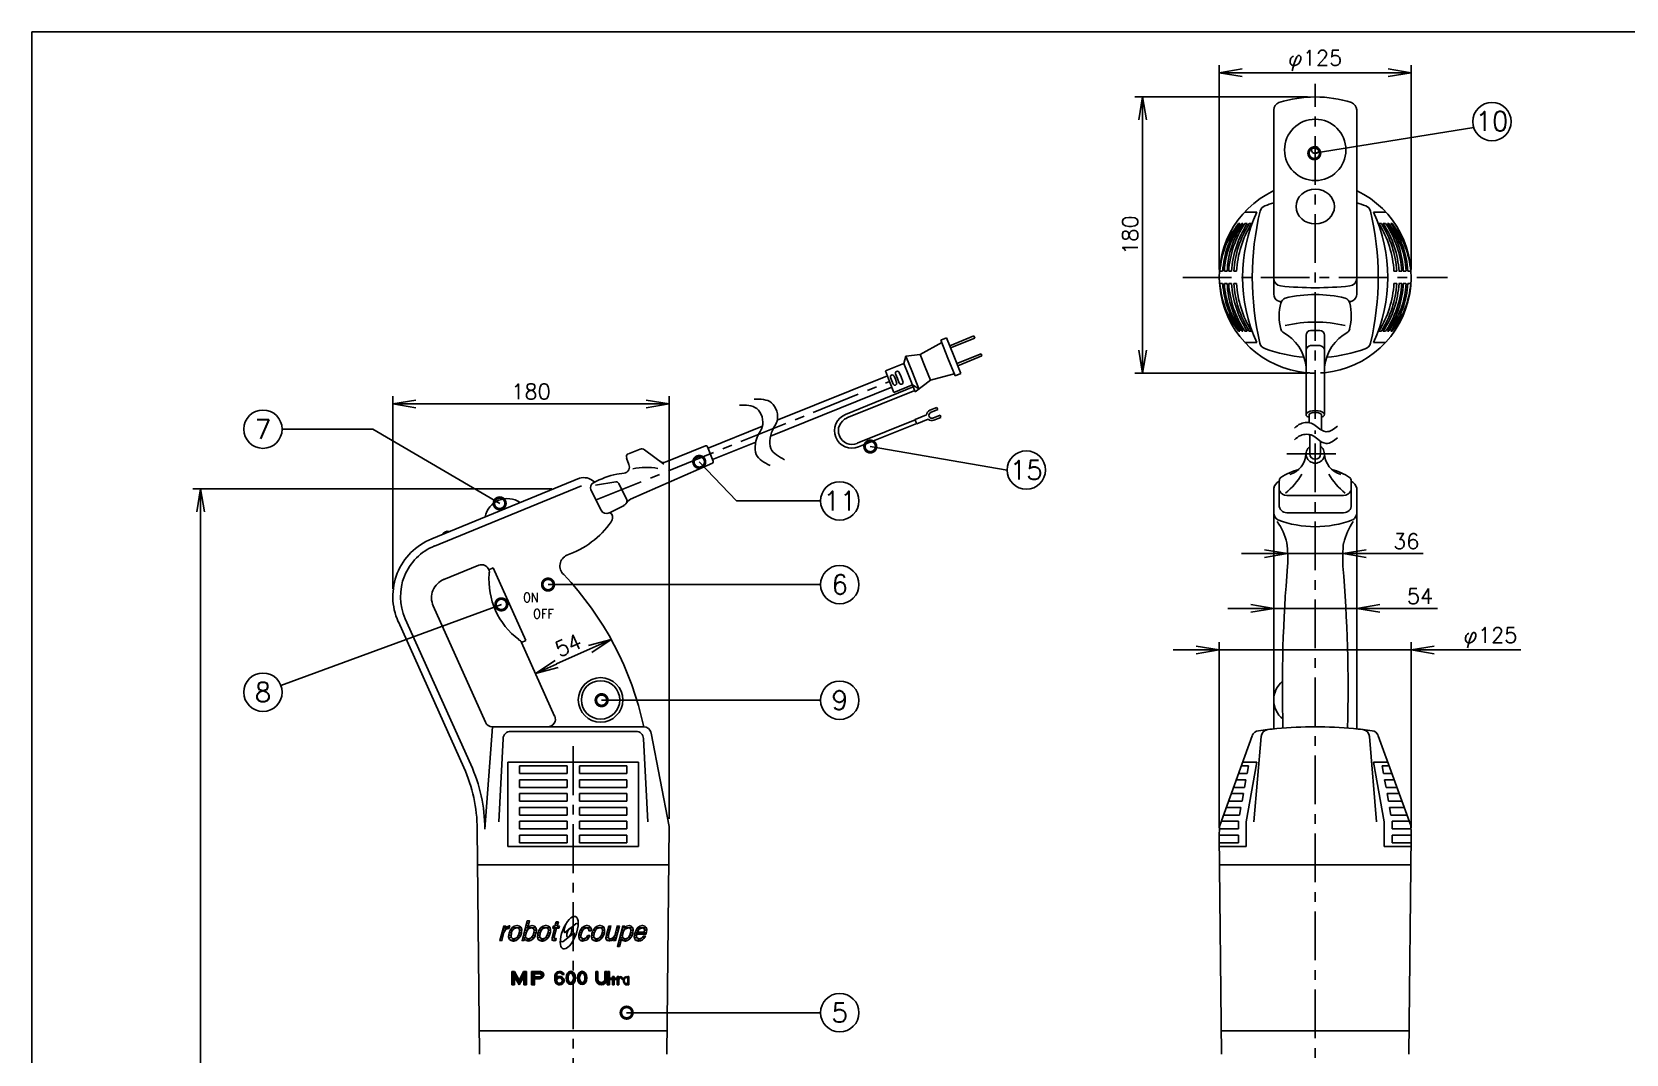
# Model space of a CAD drawing. Extents: x 115 to 2025, y 0 to 1377.
# Drawn here: x 115 to 1153, y 711 to 1377 of the extents above; entities that cross this region are included whole.
import ezdxf
from ezdxf.enums import TextEntityAlignment as Align

# ---------------------------------------------------------------- set-up
doc = ezdxf.new("R2010")
doc.units = 0
doc.header["$PDMODE"] = 3
doc.linetypes.add('CENTER', pattern=[50.8, 31.75, -6.35, 6.35, -6.35])
doc.linetypes.add('HIDDEN', pattern=[9.525, 6.35, -3.175])
doc.layers.get('0').update_dxf_attribs({"linetype": 'CONTINUOUS'})
doc.layers.get('DEFPOINTS').update_dxf_attribs({"linetype": 'CONTINUOUS'})
for name, color, linetype in [('DANMEN', 7, 'CONTINUOUS'), ('KIKI-2D2', 7, 'CONTINUOUS'), ('SUNPOU', 7, 'CONTINUOUS'), ('WAKU', 7, 'CONTINUOUS')]:
    doc.layers.add(name, color=color, linetype=linetype)
doc.styles.get("Standard").update_dxf_attribs({"font": 'romans.shx', "bigfont": 'extfont.shx'})
doc.dimstyles.get("Standard").update_dxf_attribs({"dimscale": 5, "dimtxt": 2, "dimasz": 3, "dimexe": 1, "dimexo": 1, "dimgap": 0.6, "dimtad": 3, "dimdec": 0, "dimzin": 0, "dimdsep": 46, "dimtxsty": 'STANDARD', "dimblk1": 'OPEN', "dimblk2": 'OPEN', "dimsah": 1, "dimcen": 1.5, "dimadec": 0, "dimazin": 0, "dimtfac": 1, "dimtdec": 0, "dimtmove": 0, "dimatfit": 0, "dimldrblk": 'DOTSMALL', "dimfxl": 1, "dimtvp": 1, "dimtolj": 1, "dimtzin": 0, "dimarcsym": 0})

# ---------------------------------------------------------------- blocks, each defined once
blk = doc.blocks.new('_DotSmall')
at = {"color": 0, "linetype": 'ByBlock', "const_width": 0.5}
blk.add_lwpolyline([(-0.0625, 0, 1), (0.0625, 0, 1)], format="xyb", close=True, dxfattribs=at)
blk = doc.blocks.new('_OPEN')
at = {"color": 0, "linetype": 'ByBlock'}
for p, q in [((-1, 0.167), (0, 0)), ((0, 0), (-1, -0.167)), ((0, 0), (-1, 0))]:
    blk.add_line(p, q, dxfattribs=at)
blk = doc.blocks.new('*D2')
at = {"layer": 'DEFPOINTS', "color": 0}
for p in [(1013.4, 1350.1), (888.4, 1216.9), (1013.4, 1216.9)]:
    blk.add_point(p, dxfattribs=at)
at = {"layer": 'SUNPOU', "color": 0, "lineweight": -2}
for p, q in [((888.4, 1221.9), (888.4, 1355.1)), ((903.4, 1350.1), (998.4, 1350.1)), ((1013.4, 1221.9), (1013.4, 1355.1))]:
    blk.add_line(p, q, dxfattribs=at)
at = {"layer": 'SUNPOU', "color": 0, "lineweight": -2, "xscale": 15, "yscale": 15, "zscale": 15, "rotation": 180}
blk.add_blockref('_OPEN', (888.4, 1350.1), dxfattribs=at)
at = {"layer": 'SUNPOU', "color": 0, "lineweight": -2, "xscale": 15, "yscale": 15, "zscale": 15}
blk.add_blockref('_OPEN', (1013.4, 1350.1), dxfattribs=at)
at = {"layer": 'SUNPOU', "color": 0, "insert": (950.9, 1358.1), "char_height": 10, "attachment_point": 5}
blk.add_mtext('\\A1;φ125', dxfattribs=at)
blk = doc.blocks.new('*D3')
at = {"layer": 'DEFPOINTS', "color": 0}
for p in [(950.9, 1334.4), (838.4, 1154.4), (950.9, 1154.4)]:
    blk.add_point(p, dxfattribs=at)
at = {"layer": 'SUNPOU', "color": 0, "lineweight": -2}
for p, q in [((945.9, 1334.4), (833.4, 1334.4)), ((838.4, 1319.4), (838.4, 1169.4)), ((945.9, 1154.4), (833.4, 1154.4))]:
    blk.add_line(p, q, dxfattribs=at)
at = {"layer": 'SUNPOU', "color": 0, "lineweight": -2, "xscale": 15, "yscale": 15, "zscale": 15}
for p, rotation in [((838.4, 1334.4), 90), ((838.4, 1154.4), 270)]:
    blk.add_blockref('_OPEN', p, dxfattribs=dict(at, rotation=rotation))
at = {"layer": 'SUNPOU', "color": 0, "insert": (830.4, 1244.4), "char_height": 10, "attachment_point": 5, "rotation": 90}
blk.add_mtext('\\A1;180', dxfattribs=at)
blk = doc.blocks.new('*D4')
at = {"layer": 'DEFPOINTS', "color": 0}
for p in [(530.1, 1134.5), (350.1, 1009.1), (530.1, 859.2)]:
    blk.add_point(p, dxfattribs=at)
at = {"layer": 'SUNPOU', "color": 0, "lineweight": -2}
for p, q in [((350.1, 1014.1), (350.1, 1139.5)), ((365.1, 1134.5), (515.1, 1134.5)), ((530.1, 864.2), (530.1, 1139.5))]:
    blk.add_line(p, q, dxfattribs=at)
at = {"layer": 'SUNPOU', "color": 0, "lineweight": -2, "xscale": 15, "yscale": 15, "zscale": 15, "rotation": 180}
blk.add_blockref('_OPEN', (350.1, 1134.5), dxfattribs=at)
at = {"layer": 'SUNPOU', "color": 0, "lineweight": -2, "xscale": 15, "yscale": 15, "zscale": 15}
blk.add_blockref('_OPEN', (530.1, 1134.5), dxfattribs=at)
at = {"layer": 'SUNPOU', "color": 0, "insert": (440.1, 1142.5), "char_height": 10, "attachment_point": 5}
blk.add_mtext('\\A1;180', dxfattribs=at)
blk = doc.blocks.new('*D7')
at = {"layer": 'DEFPOINTS', "color": 0}
for p in [(932.8, 1037), (969.1, 1037), (969.1, 1037)]:
    blk.add_point(p, dxfattribs=at)
at = {"layer": 'SUNPOU', "color": 0, "lineweight": -2}
for p, q in [((917.8, 1037), (902.8, 1037)), ((932.8, 1037), (969.1, 1037)), ((932.8, 1032), (932.8, 1032)), ((984.1, 1037), (1021.2, 1037))]:
    blk.add_line(p, q, dxfattribs=at)
at = {"layer": 'SUNPOU', "color": 0, "lineweight": -2, "xscale": 15, "yscale": 15, "zscale": 15}
blk.add_blockref('_OPEN', (932.8, 1037), dxfattribs=at)
at = {"layer": 'SUNPOU', "color": 0, "lineweight": -2, "xscale": 15, "yscale": 15, "zscale": 15, "rotation": 180}
blk.add_blockref('_OPEN', (969.1, 1037), dxfattribs=at)
at = {"layer": 'SUNPOU', "color": 0, "insert": (1010.2, 1045), "char_height": 10, "attachment_point": 5}
blk.add_mtext('\\A1;36', dxfattribs=at)
blk = doc.blocks.new('*D8')
at = {"layer": 'DEFPOINTS', "color": 0}
for p in [(1013.4, 974.2), (888.4, 853.3), (1013.4, 853.3)]:
    blk.add_point(p, dxfattribs=at)
at = {"layer": 'SUNPOU', "color": 0, "lineweight": -2}
for p, q in [((888.4, 858.3), (888.4, 979.2)), ((1013.4, 858.3), (1013.4, 979.2)), ((873.4, 974.2), (858.4, 974.2)), ((888.4, 974.2), (1013.4, 974.2)), ((1028.4, 974.2), (1084.9, 974.2))]:
    blk.add_line(p, q, dxfattribs=at)
at = {"layer": 'SUNPOU', "color": 0, "lineweight": -2, "xscale": 15, "yscale": 15, "zscale": 15}
blk.add_blockref('_OPEN', (888.4, 974.2), dxfattribs=at)
at = {"layer": 'SUNPOU', "color": 0, "lineweight": -2, "xscale": 15, "yscale": 15, "zscale": 15, "rotation": 180}
blk.add_blockref('_OPEN', (1013.4, 974.2), dxfattribs=at)
at = {"layer": 'SUNPOU', "color": 0, "insert": (1065, 982.2), "char_height": 10, "attachment_point": 5}
blk.add_mtext('\\A1;φ125', dxfattribs=at)
blk = doc.blocks.new('*D11')
at = {"layer": 'DEFPOINTS', "color": 0}
for p in [(224.9, 1079.2), (458.6, 1079.2), (413.2, 109.2)]:
    blk.add_point(p, dxfattribs=at)
at = {"layer": 'SUNPOU', "color": 0, "lineweight": -2}
for p, q in [((453.6, 1079.2), (219.9, 1079.2)), ((224.9, 124.2), (224.9, 1064.2)), ((408.2, 109.2), (219.9, 109.2))]:
    blk.add_line(p, q, dxfattribs=at)
at = {"layer": 'SUNPOU', "color": 0, "lineweight": -2, "xscale": 15, "yscale": 15, "zscale": 15}
for p, rotation in [((224.9, 1079.2), 90), ((224.9, 109.2), 270)]:
    blk.add_blockref('_OPEN', p, dxfattribs=dict(at, rotation=rotation))
at = {"layer": 'SUNPOU', "color": 0, "insert": (216.9, 594.2), "char_height": 10, "attachment_point": 5, "rotation": 90}
blk.add_mtext('\\A1;970', dxfattribs=at)
blk = doc.blocks.new('*D14')
at = {"layer": 'DEFPOINTS', "color": 0}
for p in [(923.9, 1001.3), (977.9, 1001.3), (977.9, 1001.3)]:
    blk.add_point(p, dxfattribs=at)
at = {"layer": 'SUNPOU', "color": 0, "lineweight": -2}
for p, q in [((908.9, 1001.3), (893.9, 1001.3)), ((923.9, 1001.3), (977.9, 1001.3)), ((992.9, 1001.3), (1030.6, 1001.3))]:
    blk.add_line(p, q, dxfattribs=at)
at = {"layer": 'SUNPOU', "color": 0, "lineweight": -2, "xscale": 15, "yscale": 15, "zscale": 15}
blk.add_blockref('_OPEN', (923.9, 1001.3), dxfattribs=at)
at = {"layer": 'SUNPOU', "color": 0, "lineweight": -2, "xscale": 15, "yscale": 15, "zscale": 15, "rotation": 180}
blk.add_blockref('_OPEN', (977.9, 1001.3), dxfattribs=at)
at = {"layer": 'SUNPOU', "color": 0, "insert": (1019.2, 1009.3), "char_height": 10, "attachment_point": 5}
blk.add_mtext('\\A1;54', dxfattribs=at)
blk = doc.blocks.new('*D15')
at = {"layer": 'DEFPOINTS', "color": 0}
for p in [(492.3, 981), (443.1, 958.9), (443.1, 958.9)]:
    blk.add_point(p, dxfattribs=at)
at = {"layer": 'SUNPOU', "color": 0, "lineweight": -2}
blk.add_line((478.6, 974.9), (456.7, 965.1), dxfattribs=at)
at = {"layer": 'SUNPOU', "color": 0, "lineweight": -2, "xscale": 15, "yscale": 15, "zscale": 15}
for p, rotation in [((492.3, 981), 24.19890560111355), ((443.1, 958.9), 204.1989056011136)]:
    blk.add_blockref('_OPEN', p, dxfattribs=dict(at, rotation=rotation))
at = {"layer": 'SUNPOU', "color": 0, "insert": (464.4, 977.3), "char_height": 10, "attachment_point": 5, "rotation": 24.1989}
blk.add_mtext('\\A1;54', dxfattribs=at)

msp = doc.modelspace()

# ---------------------------------------------------------------- linework, layer by layer
at = {"color": 2}
for p, q in [((707.6, 1174.5), (693.5, 1166.7)), ((710.7, 1177.4), (707, 1175.9)), ((707, 1175.9), (711.7, 1164.3)), ((710.7, 1177.4), (715.4, 1165.8)), ((728.6, 1178.7), (712.8, 1172.3)), ((729.1, 1177.3), (713.3, 1170.9)), ((728.6, 1178.7), (729.1, 1177.3)), ((684.2, 1165.6), (682.9, 1160.8)), ((693.5, 1166.7), (684.2, 1165.6)), ((684.2, 1165.6), (688.5, 1155)), ((693.5, 1166.7), (696.9, 1158.3)), ((716.4, 1152.7), (711.7, 1164.3)), ((720.1, 1154.2), (715.4, 1165.8)), ((733.2, 1167.1), (717.5, 1160.7)), ((733.8, 1165.7), (718, 1159.3)), ((733.8, 1165.7), (733.2, 1167.1)), ((600.5, 1123.8), (672.2, 1152.8)), ((682.9, 1160.8), (670.9, 1155.9)), ((670.9, 1155.9), (673.7, 1149)), ((677.6, 1154), (678.8, 1151)), ((679.9, 1155), (681.1, 1152)), ((682.9, 1160.8), (685.7, 1153.8)), ((690.4, 1142.4), (685.7, 1153.8)), ((692.8, 1144.3), (688.5, 1155)), ((700.2, 1150), (696.9, 1158.3)), ((715.8, 1154.1), (700.2, 1150)), ((720.1, 1154.2), (716.4, 1152.7)), ((596, 1113.4), (675.2, 1145.3)), ((689.1, 1145.5), (645, 1127.6)), ((690.1, 1143.1), (645.9, 1125.3)), ((676.5, 1142), (673.7, 1149)), ((674.2, 1151.6), (675.1, 1149.5)), ((675.9, 1147.4), (675.1, 1149.5)), ((688.5, 1146.9), (676.5, 1142)), ((676.6, 1152.6), (677.4, 1150.5)), ((678.2, 1148.4), (677.4, 1150.5)), ((680, 1148), (678.8, 1151)), ((682.3, 1149), (681.1, 1152)), ((692.8, 1144.3), (688.5, 1146.9)), ((700.2, 1150), (690.4, 1142.4)), ((704.5, 1132.2), (699.9, 1130.3)), ((704.5, 1132.2), (705.1, 1130.8)), ((690.4, 1124), (652.6, 1108.8)), ((691.3, 1121.7), (653.5, 1106.5)), ((697.7, 1127.3), (690.3, 1124.3)), ((690.3, 1124.3), (690.8, 1122.9)), ((691.4, 1121.5), (690.8, 1122.9)), ((698.8, 1124.5), (691.4, 1121.5)), ((705.1, 1130.8), (700.4, 1128.9)), ((706.6, 1127.1), (701.9, 1125.2)), ((707.1, 1125.7), (702.5, 1123.8)), ((707.1, 1125.7), (706.6, 1127.1)), ((555.4, 1105.6), (590.9, 1119.9)), ((947.4, 1114.6), (947.4, 1101.9)), ((503.5, 1102), (511.1, 1105)), ((514, 1104.6), (526.7, 1095.2)), ((527.4, 1096.5), (553.7, 1107.1)), ((555, 1106.6), (558.8, 1097.2)), ((558.4, 1098.2), (586.5, 1109.5)), ((954.4, 1109.8), (954.4, 1101.9)), ((502.4, 1099.2), (503.9, 1095)), ((504.9, 1072.4), (558.3, 1095.9)), ((375.4, 1046.6), (471.6, 1086.1)), ((377.3, 1041.9), (473, 1081.2)), ((495.3, 1083.7), (482.1, 1081.5)), ((495.9, 1088.8), (500.8, 1089.3)), ((497.2, 1082.7), (502.5, 1072)), ((927.4, 1083.8), (927.4, 1068.6)), ((974.4, 1083.8), (974.4, 1068.6)), ((479.1, 1078.6), (485.8, 1065.3)), ((923.9, 1079.7), (923.9, 941.7)), ((932.4, 1074.8), (969.4, 1074.8)), ((977.9, 1079.7), (977.9, 923)), ((491.2, 1063.6), (490.5, 1063.3)), ((500.7, 1068.4), (491.2, 1063.6)), ((932.4, 1063.6), (969.4, 1063.6)), ((383.4, 1020.2), (406.1, 1029.4)), ((415.4, 1027.7), (412.7, 1026.5)), ((415.4, 1027.7), (436.7, 980.3)), ((376.4, 1002.9), (410.5, 927.1)), ((353.7, 992.5), (396.4, 897.6)), ((358.2, 994.6), (400.9, 899.6)), ((436.7, 980.3), (434, 979.1)), ((434, 979.1), (455.5, 931.2)), ((923.9, 941.7), (923.9, 923)), ((415.1, 924.2), (410.1, 857.6)), ((415, 924.2), (513.5, 924.2)), ((421.9, 916.4), (419.1, 862.2)), ((426.9, 921.2), (508.4, 921.2)), ((513.4, 916.4), (516.1, 862.2)), ((518.4, 920.1), (530.1, 859.2)), ((888.7, 860), (909.9, 918.4)), ((910.9, 862.2), (915.6, 917.8)), ((990.9, 862.2), (986.3, 917.8)), ((1013.1, 860), (991.9, 918.4)), ((425.1, 901.2), (510.1, 901.2)), ((425.1, 901.2), (425.1, 846.2)), ((432.6, 898.7), (463.6, 898.7)), ((432.6, 898.7), (432.6, 893.7)), ((432.6, 893.7), (463.6, 893.7)), ((463.6, 898.7), (463.6, 893.7)), ((502.6, 898.7), (471.6, 898.7)), ((471.6, 898.7), (471.6, 893.7)), ((502.6, 893.7), (471.6, 893.7)), ((502.6, 898.7), (502.6, 893.7)), ((510.1, 901.2), (510.1, 846.2)), ((900.9, 893.7), (906.5, 893.7)), ((902.7, 898.7), (907.4, 898.7)), ((903.7, 901.2), (912.9, 901.2)), ((912.9, 901.2), (905.9, 862.2)), ((907.4, 898.7), (906.5, 893.7)), ((988.9, 901.2), (995.9, 862.2)), ((998.2, 901.2), (988.9, 901.2)), ((994.4, 898.7), (995.3, 893.7)), ((999.1, 898.7), (994.4, 898.7)), ((1000.9, 893.7), (995.3, 893.7)), ((432.6, 889.7), (463.6, 889.7)), ((432.6, 889.7), (432.6, 884.7)), ((432.6, 884.7), (463.6, 884.7)), ((463.6, 889.7), (463.6, 884.7)), ((502.6, 889.7), (471.6, 889.7)), ((471.6, 889.7), (471.6, 884.7)), ((502.6, 884.7), (471.6, 884.7)), ((502.6, 889.7), (502.6, 884.7)), ((897.7, 884.7), (904.9, 884.7)), ((899.5, 889.7), (905.8, 889.7)), ((905.8, 889.7), (904.9, 884.7)), ((996.1, 889.7), (997, 884.7)), ((1002.3, 889.7), (996.1, 889.7)), ((1004.2, 884.7), (997, 884.7)), ((432.6, 880.7), (463.6, 880.7)), ((432.6, 880.7), (432.6, 875.7)), ((432.6, 875.7), (463.6, 875.7)), ((463.6, 880.7), (463.6, 875.7)), ((502.6, 880.7), (471.6, 880.7)), ((471.6, 880.7), (471.6, 875.7)), ((502.6, 875.7), (471.6, 875.7)), ((502.6, 880.7), (502.6, 875.7)), ((894.4, 875.7), (903.3, 875.7)), ((896.2, 880.7), (904.2, 880.7)), ((904.2, 880.7), (903.3, 875.7)), ((997.7, 880.7), (998.6, 875.7)), ((1005.6, 880.7), (997.7, 880.7)), ((1007.4, 875.7), (998.6, 875.7)), ((432.6, 871.7), (463.6, 871.7)), ((432.6, 871.7), (432.6, 866.7)), ((432.6, 866.7), (463.6, 866.7)), ((432.6, 862.7), (463.6, 862.7)), ((432.6, 862.7), (432.6, 857.7)), ((463.6, 871.7), (463.6, 866.7)), ((463.6, 862.7), (463.6, 857.7)), ((502.6, 871.7), (471.6, 871.7)), ((471.6, 871.7), (471.6, 866.7)), ((502.6, 866.7), (471.6, 866.7)), ((502.6, 862.7), (471.6, 862.7)), ((471.6, 862.7), (471.6, 857.7)), ((502.6, 871.7), (502.6, 866.7)), ((502.6, 862.7), (502.6, 857.7)), ((889.7, 862.7), (900.9, 862.7)), ((891.1, 866.7), (901.6, 866.7)), ((892.9, 871.7), (902.5, 871.7)), ((900.9, 862.7), (900.9, 857.7)), ((902.5, 871.7), (901.6, 866.7)), ((905.9, 862.2), (905.9, 846.2)), ((995.9, 862.2), (995.9, 846.2)), ((999.3, 871.7), (1000.2, 866.7)), ((1008.9, 871.7), (999.3, 871.7)), ((1010.7, 866.7), (1000.2, 866.7)), ((1000.9, 862.7), (1000.9, 857.7)), ((1012.1, 862.7), (1000.9, 862.7)), ((405.1, 857.6), (406.6, 711)), ((432.6, 857.7), (463.6, 857.7)), ((432.6, 853.7), (463.6, 853.7)), ((432.6, 853.7), (432.6, 848.7)), ((463.6, 853.7), (463.6, 848.7)), ((502.6, 857.7), (471.6, 857.7)), ((502.6, 853.7), (471.6, 853.7)), ((471.6, 853.7), (471.6, 848.7)), ((502.6, 853.7), (502.6, 848.7)), ((530.1, 859.2), (528.6, 711)), ((888.4, 853.7), (900.9, 853.7)), ((888.4, 853.3), (889.9, 711)), ((888.5, 857.7), (900.9, 857.7)), ((900.9, 853.7), (900.9, 848.7)), ((1013.3, 857.7), (1000.9, 857.7)), ((1000.9, 853.7), (1000.9, 848.7)), ((1013.4, 853.7), (1000.9, 853.7)), ((1013.4, 853.3), (1011.9, 711)), ((425.1, 846.2), (510.1, 846.2)), ((432.6, 848.7), (463.6, 848.7)), ((502.6, 848.7), (471.6, 848.7)), ((888.5, 848.7), (900.9, 848.7)), ((888.6, 846.2), (905.9, 846.2)), ((1013.3, 846.2), (995.9, 846.2)), ((1013.4, 848.7), (1000.9, 848.7)), ((405.8, 834.2), (529.4, 834.2)), ((889.1, 834.2), (1012.7, 834.2)), ((421.1, 790.1), (422.4, 790.1)), ((421.5, 791.7), (423.3, 791.7)), ((422, 793.2), (423.2, 793.2)), ((423.6, 793.2), (425.9, 793.2)), ((426, 790.1), (427.4, 790.1)), ((426.6, 791.7), (428.3, 791.7)), ((427.8, 793.2), (433.7, 793.2)), ((432.4, 790.1), (433.9, 790.1)), ((432.5, 791.7), (434.1, 791.7)), ((435.7, 790.1), (437.1, 790.1)), ((436.1, 791.7), (437.8, 791.7)), ((436.5, 793.2), (437.9, 793.2)), ((436.9, 794.8), (438.3, 794.8)), ((437.3, 796.4), (438.8, 796.4)), ((438.1, 793.2), (443.3, 793.2)), ((441.8, 790.1), (443.4, 790.1)), ((442, 791.7), (443.6, 791.7)), ((444.8, 790.1), (446.2, 790.1)), ((445.4, 791.7), (447, 791.7)), ((446.5, 793.2), (452.5, 793.2)), ((451.1, 790.1), (452.7, 790.1)), ((451.3, 791.7), (452.8, 791.7)), ((454.3, 793.2), (458.3, 793.2)), ((454.6, 790.1), (456, 790.1)), ((455, 791.7), (456.5, 791.7)), ((455.9, 794.8), (457.3, 794.8)), ((456.3, 796.4), (457.8, 796.4)), ((468.2, 790.1), (461, 784.4)), ((461.9, 790.1), (469.1, 795.7)), ((471.7, 790.1), (473.1, 790.1)), ((472.2, 791.7), (473.8, 791.7)), ((473.3, 793.2), (479.1, 793.2)), ((477.7, 791.7), (479.3, 791.7)), ((480, 790.1), (481.4, 790.1)), ((480.6, 791.7), (482.2, 791.7)), ((481.8, 793.2), (487.8, 793.2)), ((486.5, 790.1), (488, 790.1)), ((486.6, 791.7), (488, 791.7)), ((489.6, 790.1), (491, 790.1)), ((490, 791.7), (491.5, 791.7)), ((490.5, 793.2), (491.9, 793.2)), ((495.2, 790.1), (496.5, 790.1)), ((495.6, 791.7), (497, 791.7)), ((496, 793.2), (497.4, 793.2)), ((498.8, 790.1), (500.1, 790.1)), ((499.2, 791.7), (500.9, 791.7)), ((499.6, 793.2), (501, 793.2)), ((501.1, 793.2), (506.4, 793.2)), ((505, 790.1), (506.5, 790.1)), ((505.1, 791.7), (506.7, 791.7)), ((507.9, 790.1), (515.3, 790.1)), ((508.5, 791.7), (509.9, 791.7)), ((509.5, 793.2), (515.3, 793.2)), ((514.1, 791.7), (515.5, 791.7)), ((419.8, 785.3), (421.3, 785.3)), ((420.3, 786.9), (421.6, 786.9)), ((420.7, 788.5), (422, 788.5)), ((425.6, 788.5), (427.1, 788.5)), ((425.6, 786.9), (427.3, 786.9)), ((426.6, 785.3), (430.8, 785.3)), ((430.9, 786.9), (432.5, 786.9)), ((432, 788.5), (433.4, 788.5)), ((434.4, 785.3), (435.7, 785.3)), ((434.9, 786.9), (436.8, 786.9)), ((435.3, 788.5), (436.7, 788.5)), ((436.6, 785.3), (440.4, 785.3)), ((440.4, 786.9), (442.1, 786.9)), ((441.4, 788.5), (443, 788.5)), ((444.4, 788.5), (445.9, 788.5)), ((444.4, 786.9), (446, 786.9)), ((445.2, 785.3), (449.5, 785.3)), ((449.7, 786.9), (451.3, 786.9)), ((450.8, 788.5), (452.1, 788.5)), ((453.8, 786.9), (455.2, 786.9)), ((453.8, 785.3), (456.3, 785.3)), ((454.2, 788.5), (455.6, 788.5)), ((471.3, 788.5), (472.7, 788.5)), ((471.3, 786.9), (472.8, 786.9)), ((472, 785.3), (476.2, 785.3)), ((476.2, 786.9), (477.7, 786.9)), ((479.6, 788.5), (481.1, 788.5)), ((479.6, 786.9), (481.2, 786.9)), ((480.4, 785.3), (484.9, 785.3)), ((484.9, 786.9), (486.5, 786.9)), ((486, 788.5), (487.3, 788.5)), ((488.9, 786.9), (490.5, 786.9)), ((489.2, 788.5), (490.6, 788.5)), ((489.4, 785.3), (493, 785.3)), ((493.6, 786.9), (495.7, 786.9)), ((493.9, 785.3), (495.2, 785.3)), ((494.7, 788.5), (496.1, 788.5)), ((497.1, 783.7), (498.4, 783.7)), ((497.5, 785.3), (498.8, 785.3)), ((497.9, 786.9), (499.9, 786.9)), ((498.4, 788.5), (499.8, 788.5)), ((499.7, 785.3), (503.4, 785.3)), ((503.4, 786.9), (505, 786.9)), ((504.5, 788.5), (505.9, 788.5)), ((507.4, 786.9), (509.1, 786.9)), ((507.5, 788.5), (508.9, 788.5)), ((508.2, 785.3), (512.4, 785.3)), ((512.5, 786.9), (514, 786.9)), ((427.6, 764.9), (427.6, 756.1)), ((427.6, 764.9), (429.4, 764.9)), ((429.9, 764), (427.6, 764)), ((430.4, 763), (427.6, 763)), ((430.9, 762), (427.6, 762)), ((431.4, 761), (427.6, 761)), ((429.3, 760), (427.6, 760)), ((429.3, 759), (427.6, 759)), ((429.3, 756.1), (429.3, 761.4)), ((429.3, 761.4), (432.4, 756.1)), ((429.4, 764.9), (432.4, 759.2)), ((431.9, 760), (430.1, 760)), ((434, 759), (430.7, 759)), ((435.3, 764.9), (432.4, 759.2)), ((435.4, 761.4), (432.4, 756.1)), ((434.6, 760), (432.8, 760)), ((437.1, 761), (433.3, 761)), ((437.1, 762), (433.8, 762)), ((437.1, 763), (434.4, 763)), ((437.1, 764), (434.9, 764)), ((437.1, 764.9), (435.3, 764.9)), ((435.4, 756.1), (435.4, 761.4)), ((437.1, 760), (435.4, 760)), ((437.1, 759), (435.4, 759)), ((437.1, 764.9), (437.1, 756.1)), ((440.5, 764.9), (440.5, 756.1)), ((440.5, 764.9), (443.2, 764.9)), ((447.8, 764), (440.5, 764)), ((442.4, 763), (440.5, 763)), ((442.4, 762), (440.5, 762)), ((447.6, 761), (440.5, 761)), ((442.4, 760), (440.5, 760)), ((442.4, 759), (440.5, 759)), ((442.4, 763.4), (442.4, 761.3)), ((442.4, 763.4), (446, 763.4)), ((446, 761.3), (442.4, 761.3)), ((442.4, 760), (442.4, 756.1)), ((442.4, 760), (445.8, 760)), ((443.2, 764.9), (445.8, 764.9)), ((448.4, 763), (446.7, 763)), ((448.3, 762), (447, 762)), ((455.7, 762.2), (455.7, 758.9)), ((456.9, 762), (455.7, 762)), ((460.6, 761), (455.7, 761)), ((457.3, 760), (455.7, 760)), ((456.9, 759), (455.7, 759)), ((457.1, 763), (455.8, 763)), ((461, 764), (456.4, 764)), ((456.9, 762.3), (456.9, 761.1)), ((461.4, 760), (460, 760)), ((461.6, 762.8), (460.4, 762.8)), ((461.7, 759), (460.5, 759)), ((464.3, 761), (463, 761)), ((464.3, 760), (463, 760)), ((464.5, 762), (463.1, 762)), ((464.5, 759), (463.2, 759)), ((465, 763), (463.5, 763)), ((467.8, 764), (464.1, 764)), ((468.5, 763), (467.1, 763)), ((468.8, 759), (467.5, 759)), ((468.8, 762), (467.6, 762)), ((469, 761), (467.7, 761)), ((469, 760), (467.7, 760)), ((471.8, 761), (470.4, 761)), ((471.8, 760), (470.5, 760)), ((471.9, 762), (470.6, 762)), ((472, 759), (470.6, 759)), ((472.4, 763), (470.9, 763)), ((475.3, 764), (471.6, 764)), ((475.9, 763), (474.5, 763)), ((476.2, 759), (474.9, 759)), ((476.3, 762), (475, 762)), ((476.4, 761), (475.2, 761)), ((476.4, 760), (475.2, 760)), ((482.4, 764.9), (483.7, 764.9)), ((483.7, 764), (482.4, 764)), ((483.7, 763), (482.4, 763)), ((483.7, 762), (482.4, 762)), ((483.7, 761), (482.4, 761)), ((483.7, 760), (482.4, 760)), ((483.7, 759), (482.5, 759)), ((489.4, 759), (488, 759)), ((488.1, 764.9), (489.4, 764.9)), ((489.4, 764), (488.1, 764)), ((489.4, 763), (488.1, 763)), ((489.4, 762), (488.1, 762)), ((489.4, 761), (488.1, 761)), ((489.4, 760), (488.1, 760)), ((489.8, 756.1), (489.8, 764.9)), ((491.3, 764), (489.8, 764)), ((491.3, 763), (489.8, 763)), ((491.3, 762), (489.8, 762)), ((491.3, 761), (489.8, 761)), ((491.3, 760), (489.8, 760)), ((491.3, 759), (489.8, 759)), ((489.9, 764.9), (491.3, 764.9)), ((491.3, 764.9), (491.3, 756.1)), ((491.8, 759.5), (491.8, 760.5)), ((491.8, 760.5), (493.1, 760.5)), ((495.7, 760), (491.8, 760)), ((493.1, 759.5), (491.8, 759.5)), ((493.1, 760.5), (493.1, 761.5)), ((493.1, 761.5), (494.3, 761.5)), ((493.1, 761), (494.3, 761)), ((493.1, 756.1), (493.1, 759.5)), ((494.3, 759), (493.1, 759)), ((494.3, 761.5), (494.3, 760.5)), ((494.3, 760.5), (495.7, 760.5)), ((495.7, 759.5), (494.3, 759.5)), ((494.3, 759.5), (494.3, 756.1)), ((495.7, 760.5), (495.7, 759.5)), ((496.2, 761.5), (497.3, 761.5)), ((496.2, 761.5), (496.2, 756.1)), ((499.3, 761), (496.2, 761)), ((497.5, 760), (496.2, 760)), ((497.3, 759), (496.2, 759)), ((497.3, 761.5), (497.3, 760.9)), ((497.3, 759.4), (497.3, 756.1)), ((499.9, 760), (499.2, 760)), ((499.4, 759.5), (500, 759.5)), ((500.8, 759), (500.3, 759)), ((501, 760), (500.5, 760)), ((501.8, 761), (501.2, 761)), ((503.9, 761), (502.3, 761)), ((503.9, 760), (503, 760)), ((503.9, 759), (503.2, 759)), ((503.3, 761.3), (503.3, 761.5)), ((503.3, 761.5), (503.9, 761.5)), ((503.9, 761.5), (503.9, 756.1)), ((429.3, 758), (427.6, 758)), ((429.3, 757), (427.6, 757)), ((427.6, 756.1), (429.3, 756.1)), ((427.6, 756.1), (429.3, 756.1)), ((433.5, 758), (431.3, 758)), ((432.9, 757), (431.9, 757)), ((437.1, 758), (435.4, 758)), ((437.1, 757), (435.4, 757)), ((437.1, 756.1), (435.4, 756.1)), ((442.4, 758), (440.5, 758)), ((442.4, 757), (440.5, 757)), ((440.5, 756.1), (442.5, 756.1)), ((457.1, 758), (455.8, 758)), ((460.9, 757), (456.5, 757)), ((461.6, 758), (460.3, 758)), ((465.1, 758), (463.6, 758)), ((467.7, 757), (464.3, 757)), ((468.4, 758), (466.9, 758)), ((472.6, 758), (471, 758)), ((475.1, 757), (471.8, 757)), ((475.8, 758), (474.4, 758)), ((484.4, 758), (482.8, 758)), ((488.2, 757), (483.6, 757)), ((489, 758), (487.4, 758)), ((491.3, 758), (489.8, 758)), ((491.3, 757), (489.8, 757)), ((491.3, 756.1), (489.8, 756.1)), ((494.3, 758), (493.1, 758)), ((494.3, 757), (493.1, 757)), ((494.3, 756.1), (493.1, 756.1)), ((497.3, 758), (496.2, 758)), ((497.3, 757), (496.2, 757)), ((496.2, 756.1), (497.3, 756.1)), ((500.9, 758), (500.4, 758)), ((501.4, 757), (500.8, 757)), ((503.9, 757), (502.7, 757)), ((503.9, 758), (503.1, 758)), ((503.2, 756.1), (503.2, 756.3)), ((503.9, 756.1), (503.2, 756.1)), ((406.5, 726.2), (528.8, 726.2)), ((889.7, 726.2), (1012.1, 726.2))]:
    msp.add_line(p, q, dxfattribs=at)
at = {"color": 2, "linetype": 'CENTER'}
for p, q in [((482.5, 1071.9), (673.7, 1149)), ((932.5, 1101.9), (969.3, 1101.9))]:
    msp.add_line(p, q, dxfattribs=at)
at = {"color": 4}
msp.add_line((496.7, 782.1), (497.9, 782.1), dxfattribs=at)
at = {"color": 2}
for points in [[(932.4, 1043.9, -0.045643), (932.9, 1028.9, 0.028702), (929.9, 923.4, 3.383093)], [(969.4, 1043.9, 0.045643), (968.9, 1028.9, -0.028702), (971.9, 923.4, -3.383093)], [(482.4, 764.9), (482.4, 759.6, 1), (489.4, 759.6), (489.4, 764.9)], [(483.7, 764.9), (483.7, 759.6, 1), (488.1, 759.6), (488.1, 764.9)]]:
    msp.add_lwpolyline(points, format="xyb", dxfattribs=at)
for points in [[(426, 794.5), (424.4, 794), (423.1, 792.7), (423.6, 794.4), (422.3, 794.4), (419.7, 784.9), (421.1, 784.9), (422.4, 790.2), (422.8, 790.8), (423.7, 792.3), (424, 792.4), (425.5, 792.9), (425.8, 792.9), (426.3, 794.5)], [(431.1, 794.7), (430.8, 794.7), (429.2, 794.4), (427.9, 793.4), (427.4, 792.9), (426.5, 791.5), (425.8, 789.7), (425.7, 788.9), (425.5, 787.3), (425.8, 786), (426.1, 785.7), (427.1, 784.9), (428.5, 784.5), (428.9, 784.5), (430.5, 785), (431.8, 786), (432.2, 786.5), (433.2, 787.9), (433.9, 789.7), (434, 790.5), (434.2, 792.1), (433.7, 793.4), (433.5, 793.7), (432.6, 794.4)], [(428.9, 786), (428.1, 786.2), (427.3, 787), (427.1, 787.9), (427.3, 789.7), (427.7, 791), (428.7, 792.3), (429.4, 792.9), (430.8, 793.2), (431.6, 793.2), (432.4, 792.3), (432.6, 791.5), (432.4, 789.7), (431.9, 788.4), (431, 787), (430.3, 786.5)], [(442.4, 794.4), (440.9, 794.7), (439.3, 794.4), (437.9, 793.1), (439.2, 797.9), (437.7, 797.9), (434.3, 784.9), (435.6, 784.9), (435.9, 786.2), (435.9, 786), (436.9, 785), (436.9, 784.9), (438.4, 784.5), (438.5, 784.5), (440, 785), (441.4, 786), (441.7, 786.3), (442.7, 787.8), (443.3, 789.5), (443.5, 790.3), (443.7, 791.9), (443.3, 793.2)], [(438.8, 792.9), (440.3, 793.2), (440.9, 793.2), (441.9, 792.3), (442.1, 791.3), (441.7, 789.5), (441.4, 788.4), (440.4, 787), (439.8, 786.5), (438.4, 786), (437.7, 786.2), (436.7, 787), (436.6, 787.9), (436.9, 789.7), (437.4, 791), (438.2, 792.4)], [(451.9, 787.9), (452.8, 790.5), (452.8, 792.1), (452.5, 793.4), (452.3, 793.7), (451.4, 794.4), (449.9, 794.7), (449.5, 794.7), (448, 794.4), (446.6, 793.4), (445.3, 791.5), (444.6, 789.7), (444.5, 788.9), (444.3, 787.3), (444.6, 786), (444.8, 785.7), (445.8, 784.9), (447.2, 784.5), (447.7, 784.5), (449.1, 785), (450.6, 786), (451.1, 786.5)], [(447.7, 786), (446.9, 786.2), (445.9, 787), (445.8, 787.9), (446.1, 789.7), (446.6, 791), (447.4, 792.3), (448, 792.9), (449.6, 793.2), (450.3, 793.2), (451.2, 792.3), (451.4, 791.5), (451.1, 789.7), (450.7, 788.4), (449.8, 787), (449.1, 786.5)], [(458, 797.1), (456.5, 797.1), (455.7, 794.4), (454.6, 794.4), (454.3, 793.1), (455.4, 793.1), (453.8, 786.8), (453.8, 785.2), (455.1, 784.7), (455.6, 784.9), (456.2, 784.9), (456.5, 786.3), (456, 786.2), (455.7, 786.2), (455.2, 786.5), (455.2, 787.3), (456.8, 793.1), (458.3, 793.1), (458.6, 794.4), (457.2, 794.4)], [(476.6, 794.7), (476.3, 794.7), (474.9, 794.4), (473.4, 793.4), (472.9, 792.9), (472.1, 791.5), (471.5, 789.5), (471.3, 788.9), (471.2, 787.3), (471.5, 786), (471.5, 785.8), (472.4, 784.9), (473.7, 784.5), (475.2, 784.9), (476.6, 785.5), (477.6, 786.6), (478.4, 788.2), (477.1, 788.2), (476.9, 788.1), (476, 786.6), (475.7, 786.5), (474.2, 786), (473.7, 786.2), (472.8, 787), (472.6, 787.9), (472.9, 789.7), (473.4, 791), (474.2, 792.3), (474.7, 792.7), (476.3, 793.2), (476.5, 793.2), (477.6, 792.7), (477.8, 791.3), (479.2, 791.3), (479.4, 792.4), (478.9, 793.7), (478.1, 794.4)], [(485.2, 794.7), (484.7, 794.7), (483.2, 794.4), (481.9, 793.4), (481.5, 792.9), (480.5, 791.5), (479.8, 789.7), (479.7, 788.9), (479.5, 787.3), (479.8, 786), (480, 785.7), (481, 784.9), (482.4, 784.5), (482.9, 784.5), (484.5, 785), (485.8, 786), (486.3, 786.5), (487.1, 787.9), (487.9, 789.7), (488, 790.5), (488, 792.1), (487.7, 793.4), (487.6, 793.7), (486.6, 794.4)], [(482.9, 786), (482.1, 786.2), (481.1, 787), (481, 787.9), (481.3, 789.7), (481.8, 791), (482.6, 792.3), (483.2, 792.9), (484.8, 793.2), (485.5, 793.2), (486.4, 792.3), (486.6, 791.5), (486.4, 789.7), (486, 788.4), (485, 787), (484.3, 786.5)], [(490.6, 788.6), (492.2, 794.4), (490.8, 794.4), (489.2, 788.7), (489.2, 788.2), (488.8, 786.8), (488.8, 786), (489.7, 785), (490.9, 784.7), (491.3, 784.7), (492.7, 785), (494.2, 786.3), (493.8, 784.9), (495.1, 784.9), (497.7, 794.4), (496.2, 794.4), (495, 789.2), (494.6, 788.2), (493.7, 787), (493.2, 786.5), (491.6, 786), (490.5, 786.6)], [(500.9, 793.1), (501.2, 794.4), (499.9, 794.4), (496.4, 781.2), (497.7, 781.2), (499, 786), (499.9, 785), (499.9, 784.9), (501.4, 784.5), (501.6, 784.5), (503, 785), (504.4, 786), (505.7, 787.9), (506.4, 789.7), (506.5, 790.3), (506.7, 791.9), (506.4, 793.4), (506.2, 793.4), (505.4, 794.4), (504.1, 794.7), (502.4, 794.4)], [(503.3, 793.2), (504, 793.2), (504.9, 792.3), (505.1, 791.5), (504.9, 789.9), (504.4, 788.4), (503.5, 787), (503, 786.5), (501.4, 786), (500.7, 786.2), (499.8, 787), (499.6, 787.8), (499.9, 789.5), (500.4, 791), (501.2, 792.3), (501.9, 792.7)], [(515.2, 793.4), (514.3, 794.4), (512.8, 794.7), (512.5, 794.7), (511, 794.4), (509.6, 793.4), (509.1, 792.7), (508.3, 791.3), (507.7, 789.5), (507.5, 788.9), (507.3, 787.3), (507.7, 786), (507.8, 785.7), (508.6, 784.9), (510.1, 784.5), (511.4, 784.7), (512.8, 785.5), (513.6, 786.3), (514.6, 787.9), (513.3, 787.9), (512.2, 786.5), (512, 786.5), (510.6, 786), (510.1, 786.2), (509.1, 786.8), (508.8, 787.4), (509, 789.2), (515.1, 789.2), (515.1, 789.4), (515.2, 789.9), (515.4, 790.5), (515.5, 792.1)], [(509.4, 790.5), (509.6, 791.1), (510.6, 792.6), (510.9, 792.7), (512.5, 793.2), (512.8, 793.2), (513.9, 792.6), (514.1, 792.1), (513.9, 790.5)]]:
    msp.add_lwpolyline(points, close=True, dxfattribs=at)
for radius in [14.5, 12.5]:
    msp.add_circle((485.4, 941.7), radius, dxfattribs=at)
for centre, radius, start, end in [((675.4, 1152.1), 1.25, 22, 202), ((678.7, 1154.5), 1.25, 22, 202), ((677.1, 1147.9), 1.25, 202, 22), ((681.2, 1148.5), 1.25, 202, 22), ((649.2, 1117), 11.4, 112, 292), ((649.2, 1117), 8.92, 112, 292), ((701.2, 1127.1), 3.5, 112, 176.6231), ((701.2, 1127.1), 3.5, 227.3769, 292), ((701.2, 1127.1), 2, 112, 202), ((701.2, 1127.1), 2, 202, 292), ((504.2, 1100.1), 2, 111.9421, 206.3897), ((512.2, 1102.2), 3, 53.4504, 111.9421), ((554.1, 1106.2), 1, 21.9376, 111.9421), ((930.2, 1102.7), 14.7, 286.123, 357.1239), ((950.9, 1101.9), 6, 125.6853, 54.3147), ((950.9, 1101.9), 3.5, 180, 0), ((971.6, 1102.7), 14.7, 182.8761, 253.877), ((500, 1093.4), 4.2, 281.6649, 22.5315), ((515.4, 1047.6), 45.5, 80.6865, 101.4124), ((526.2, 1099.3), 3, 233.4504, 291.9421), ((557.8, 1096.8), 1, 295.5049, 21.9376), ((950.9, 1052.9), 40.4, 105.4665, 123.629), ((950.9, 1052.9), 40.4, 56.371, 74.5335), ((474.4, 1076.5), 9.97, 47.6477, 106.645), ((482.5, 1079.9), 3.65, 117.4632, 201.2366), ((508.1, 1033.4), 56.7, 102.3692, 118.667), ((481, 1083.6), 0.351, 310.8358, 54.1777), ((495.6, 1081.8), 1.84, 29.1517, 99.12), ((930.2, 1078.3), 6.45, 115.7786, 167.8788), ((932.4, 1083.8), 5, 154.3859, 180), ((929, 1085.4), 1.22, 110.1017, 150.5584), ((903.2, 1112.1), 45.5, 308.3758, 329.0184), ((998.7, 1112.1), 45.5, 210.9816, 231.6242), ((972.9, 1085.4), 1.22, 29.4416, 69.8983), ((969.4, 1083.8), 5, 0, 25.6141), ((971.6, 1078.3), 6.45, 12.1212, 64.2214), ((424.7, 1058.1), 14.7, 55.4579, 169.2264), ((510.9, 1063.1), 11.1, 123.1195, 145.3506), ((500.8, 1071.3), 1.84, 313.6593, 23.6276), ((932.4, 1079.8), 5, 202.0994, 270), ((969.4, 1079.8), 5, 270, 337.9006), ((489.3, 1067), 3.93, 207.072, 295.0116), ((491, 1061.5), 1.99, 34.9471, 92.7146), ((488.2, 1060.4), 5, 327.3379, 26.3897), ((499.3, 1071.1), 3, 297.0849, 325.3506), ((929.4, 1063.6), 5.52, 180.4103, 238.5129), ((932.4, 1068.6), 5, 180, 270), ((969.4, 1068.6), 5, 270, 0), ((972.4, 1063.6), 5.52, 301.4871, 359.5897), ((385.7, 1047.9), 3.62, 70.3623, 154.322), ((444.2, 1091.5), 58.8, 289.0565, 324.9345), ((891.8, 1034.2), 41.7, 13.466, 34.4363), ((950.9, 1123.1), 68.6, 249.2038, 290.7962), ((1010, 1034.2), 41.7, 145.5637, 166.534), ((390.5, 1009.1), 40.4, 111.9421, 204.1989), ((390.5, 1009.1), 35.4, 111.9421, 204.1989), ((408, 1024.7), 5.02, 20.7818, 111.8623), ((466.5, 1028.9), 7.6, 113.4012, 227.5724), ((388.3, 1008.2), 13, 111.9421, 204.1989), ((461.9, 1020.1), 49.2, 175.6551, 232.7427), ((409.5, 1025.1), 3.5, 339.1989, 24.1989), ((311.2, 881), 206.9, 12.0376, 43.4613), ((430.8, 977.6), 3.5, 24.1989, 69.1989), ((939.9, 941.7), 16, 130.4439, 230.5891), ((415, 929.2), 5, 204.1989, 270), ((451, 929.2), 5, 270, 24.1989), ((513.5, 919.2), 5, 10.8855, 90), ((950.9, 656), 268.2, 84.6508, 95.3492), ((426.9, 916.2), 5, 90, 177.0892), ((508.4, 916.2), 5, 2.9108, 90), ((914.6, 916.7), 5, 97.9329, 160.054), ((950.9, 656), 268.2, 95.3492, 97.9329), ((920.6, 917.4), 5, 96.6238, 175.213), ((950.9, 656), 268.2, 82.0671, 84.6508), ((981.3, 917.4), 5, 4.787, 83.3762), ((987.2, 916.7), 5, 19.946, 82.0671), ((305.1, 856.6), 100, 0.5808, 24.1989), ((305.1, 856.6), 105, 0.5808, 24.1989), ((959.5, 853.5), 71.1, 174.7346, 180.1927), ((942.3, 853.5), 71.1, 359.8073, 5.2654), ((471.1, 791.4), 9.34, 151.1947, 188.4182), ((458.9, 788.7), 9.34, 331.1947, 8.4182), ((469.8, 794.9), 1.08, 354.1738, 127.9302), ((460.3, 785.3), 1.08, 174.1738, 307.9302), ((458.3, 758.9), 1.49, 163.7313, 195.9415)]:
    msp.add_arc(centre, radius, start, end, dxfattribs=at)
for centre, major_axis, ratio in [((465, 790.1), (-4.1, -10.5), 0.400039), ((465, 790.1), (-1.16, -2.94), 0.400039), ((466, 760.6), (0, -4.34), 0.691781), ((466, 760.6), (0, -3.06), 0.565892), ((473.4, 760.6), (0, -4.34), 0.691781), ((473.5, 760.6), (0, -3.06), 0.565892), ((502, 758.9), (0, -2.21), 0.540397)]:
    msp.add_ellipse(centre, major_axis=major_axis, ratio=ratio, dxfattribs=at)
for centre, major_axis, ratio, start_param, end_param in [((444.5, 762.4), (-3.94, 0.01), 0.680444, 0, 0.003746), ((444.5, 762.4), (3.94, 0.54), 0.643874, -1.330648, 1.155507), ((444.7, 762.3), (2.3, 0), 0.542115, -0.967579, 0.997864), ((458.7, 762.2), (3, 0), 0.914424, 0.236765, 3.141593), ((458.7, 758.9), (-3, 0), 0.914424, 0, 5.357658), ((458.7, 762.2), (-1.77, 0.48), 0.947626, 3.788028, 6.533358), ((458.7, 758.9), (-1.75, 0.47), 0.958511, 0.489894, 6.293401), ((498.4, 758.8), (0, 2.69), 0.621478, -1.300865, 0.680339), ((498.4, 758.6), (0, 2.08), 0.549052, -1.119762, 1.171062), ((502.4, 758.8), (0, 2.7), 0.786839, -0.407412, 3.514264)]:
    msp.add_ellipse(centre, major_axis=major_axis, ratio=ratio, start_param=start_param, end_param=end_param, dxfattribs=at)
for points in [[(575.9, 1133.7), (580, 1133.7), (588.7, 1133.8), (592.6, 1121.5), (586.9, 1113), (583.8, 1100.8), (592, 1096.3), (595.8, 1094.3)], [(585.4, 1137.5), (589.6, 1137.6), (598.3, 1137.6), (602.2, 1125.3), (596.5, 1116.8), (593.3, 1104.6), (601.6, 1100.1), (605.3, 1098.1)]]:
    msp.add_open_spline(points, degree=3, knots=[0, 0, 0, 0, 11.508507, 23.980717, 28.426309, 42.482731, 54.026467, 54.026467, 54.026467, 54.026467], dxfattribs=at)
at = {"layer": 'DANMEN', "color": 2, "linetype": 'CENTER'}
for p, q in [((950.9, 111.7), (950.9, 1117.2)), ((467.6, 911.5), (467.6, 110.4))]:
    msp.add_line(p, q, dxfattribs=at)
at = {"layer": 'KIKI-2D2', "color": 2, "linetype": 'CENTER'}
for p, q in [((950.9, 1124.7), (950.9, 1343)), ((864.7, 1216.9), (1037.1, 1216.9))]:
    msp.add_line(p, q, dxfattribs=at)
at = {"layer": 'KIKI-2D2', "color": 3}
for p, q in [((923.9, 1326), (923.9, 1273.3)), ((977.9, 1326), (977.9, 1273.3))]:
    msp.add_line(p, q, dxfattribs=at)
at = {"layer": 'KIKI-2D2', "color": 2}
for p, q in [((950.9, 1297.7), (950.9, 1302.2)), ((923.9, 1273.3), (923.9, 1206)), ((977.9, 1273.3), (977.9, 1206)), ((912.9, 1259.4), (905.1, 1259.4)), ((988.9, 1259.4), (996.7, 1259.4)), ((912.9, 1174.4), (905.1, 1174.4)), ((944.9, 1127.6), (944.9, 1179.2)), ((947.9, 1182.2), (953.9, 1182.2)), ((956.9, 1127.8), (956.9, 1179.2)), ((988.9, 1174.4), (996.7, 1174.4)), ((947.9, 1172.4), (953.9, 1172.4)), ((946.9, 1127.4), (946.9, 1122.2)), ((954.9, 1127.4), (954.9, 1117.4))]:
    msp.add_line(p, q, dxfattribs=at)
at = {"layer": 'KIKI-2D2', "color": 4}
for p, q in [((901.7, 1251.9), (900.9, 1251.9)), ((903.8, 1251.9), (903.1, 1251.9)), ((906.6, 1251.9), (905.1, 1251.9)), ((909.4, 1251.9), (907.9, 1251.9)), ((992.4, 1251.9), (994, 1251.9)), ((995.2, 1251.9), (996.7, 1251.9)), ((998, 1251.9), (998.8, 1251.9)), ((1000.1, 1251.9), (1000.9, 1251.9)), ((890.6, 1220.9), (888.8, 1220.9)), ((893.6, 1220.9), (891.8, 1220.9)), ((896.4, 1220.9), (894.6, 1220.9)), ((899.7, 1220.9), (897.8, 1220.9)), ((1002.2, 1220.9), (1004, 1220.9)), ((1005.4, 1220.9), (1007.2, 1220.9)), ((1008.2, 1220.9), (1010, 1220.9)), ((1011.2, 1220.9), (1013.1, 1220.9)), ((890.6, 1212.9), (888.8, 1212.9)), ((893.6, 1212.9), (891.8, 1212.9)), ((896.4, 1212.9), (894.6, 1212.9)), ((899.7, 1212.9), (897.8, 1212.9)), ((1002.2, 1212.9), (1004, 1212.9)), ((1005.4, 1212.9), (1007.2, 1212.9)), ((1008.2, 1212.9), (1010, 1212.9)), ((1011.2, 1212.9), (1013.1, 1212.9)), ((901.7, 1181.9), (900.9, 1181.9)), ((903.8, 1181.9), (903.1, 1181.9)), ((906.6, 1181.9), (905.1, 1181.9)), ((909.4, 1181.9), (907.9, 1181.9)), ((992.4, 1181.9), (994, 1181.9)), ((995.2, 1181.9), (996.7, 1181.9)), ((998, 1181.9), (998.8, 1181.9)), ((1000.1, 1181.9), (1000.9, 1181.9))]:
    msp.add_line(p, q, dxfattribs=at)
at = {"layer": 'KIKI-2D2', "color": 2}
msp.add_circle((950.9, 1299.9), 20, dxfattribs=at)
at = {"layer": 'KIKI-2D2', "color": 3}
for centre, radius, start, end in [((928.9, 1326), 5, 109.4712, 180), ((950.9, 1257.2), 77.2, 72.1465, 107.8535), ((972.9, 1326), 5, 0, 70.5288), ((950.9, 1217), 62.5, 115.5751, 264.5193), ((950.9, 1217), 62.5, 275.4807, 64.4249)]:
    msp.add_arc(centre, radius, start, end, dxfattribs=at)
at = {"layer": 'KIKI-2D2', "color": 2}
for centre, radius, start, end in [((1005.8, 1216.9), 102.2, 155.4217, 204.5783), ((1096.3, 1216.9), 186.4, 166.6268, 193.2707), ((919.8, 1258.8), 5, 110.457, 166.6268), ((950.9, 1175.4), 94, 106.6945, 110.457), ((950.9, 1175.4), 94, 69.543, 73.3055), ((982, 1258.8), 5, 13.3732, 69.543), ((805.5, 1216.9), 186.4, 346.7293, 13.3732), ((896, 1216.9), 102.2, 335.4217, 24.5783), ((928.9, 1216.3), 5, 180, 263.3076), ((972.9, 1216.3), 5, 276.6924, 360), ((928.9, 1206), 5, 180, 242.8683), ((950.9, 1422.6), 212.5, 263.8992, 276.1008), ((950.9, 1123.7), 82, 76.2107, 103.7893), ((972.9, 1206), 5, 297.1317, 360), ((955.2, 1275.6), 79.3, 248.9087, 250.4297), ((961.8, 1191.9), 34.4, 166.08, 194.7275), ((932.5, 1199.3), 4.13, 105.2537, 168.8008), ((969.4, 1199.3), 4.13, 11.1992, 74.7463), ((946.6, 1275.6), 79.3, 289.5703, 291.0913), ((940, 1191.9), 34.4, 345.2725, 13.92), ((950.9, 1105.8), 82, 76.2107, 103.7893), ((919.7, 1175.2), 5, 193.2707, 255.1248), ((932.4, 1184.2), 4.04, 193.4919, 229.2926), ((916.1, 1155.6), 29, 6.0477, 61.7674), ((947.9, 1179.2), 3, 90, 180), ((953.9, 1179.2), 3, 0, 90), ((985.8, 1155.6), 29, 118.2326, 173.9523), ((969.4, 1184.2), 4.04, 310.7074, 346.5081), ((982.1, 1175.2), 5, 284.8752, 346.7293), ((951.3, 1258.5), 94, 249.543, 265.2805), ((947.9, 1169.4), 3, 90, 180), ((953.9, 1169.4), 3, 0, 90), ((950.5, 1258.5), 94, 274.7195, 290.457)]:
    msp.add_arc(centre, radius, start, end, dxfattribs=at)
at = {"layer": 'KIKI-2D2', "color": 4}
for centre, radius, start, end in [((944.7, 1216.9), 56, 141.3322, 175.9052), ((950.6, 1216.9), 60.1, 144.3802, 176.1835), ((946.7, 1218.5), 55, 142.5753, 177.4641), ((952.6, 1218.6), 59.1, 145.6755, 177.75), ((957.3, 1216.9), 62.9, 146.1835, 176.3533), ((960.6, 1216.9), 64.3, 147.0092, 176.4322), ((963.2, 1216.9), 65.4, 147.6723, 176.4962), ((966.5, 1216.9), 67, 148.5046, 176.577), ((935.3, 1216.9), 67, 3.423, 31.4954), ((938.7, 1216.9), 65.4, 3.5038, 32.3277), ((941.3, 1216.9), 64.3, 3.5678, 32.9908), ((944.5, 1216.9), 62.9, 3.6467, 33.8165), ((949.2, 1218.6), 59.1, 2.25, 34.3245), ((955.1, 1218.5), 55, 2.5359, 37.4247), ((951.3, 1216.9), 60.1, 3.8165, 35.6198), ((957.2, 1216.9), 56, 4.0948, 38.6678), ((944.7, 1216.9), 56, 184.0948, 218.6678), ((950.6, 1216.9), 60.1, 183.8165, 215.6198), ((946.7, 1215.4), 55, 182.5359, 217.4247), ((952.6, 1215.3), 59.1, 182.25, 214.3245), ((957.3, 1216.9), 62.9, 183.6467, 213.8165), ((960.6, 1216.9), 64.3, 183.5678, 212.9908), ((963.2, 1216.9), 65.4, 183.5038, 212.3277), ((966.5, 1216.9), 67, 183.423, 211.4954), ((935.3, 1216.9), 67, 328.5046, 356.577), ((938.7, 1216.9), 65.4, 327.6723, 356.4962), ((941.3, 1216.9), 64.3, 327.0092, 356.4322), ((944.5, 1216.9), 62.9, 326.1835, 356.3533), ((949.2, 1215.3), 59.1, 325.6755, 357.75), ((955.1, 1215.4), 55, 322.5753, 357.4641), ((951.3, 1216.9), 60.1, 324.3802, 356.1835), ((957.2, 1216.9), 56, 321.3322, 355.9052)]:
    msp.add_arc(centre, radius, start, end, dxfattribs=at)
at = {"layer": 'KIKI-2D2', "color": 2, "linetype": 'HIDDEN'}
msp.add_arc((950.9, 1217), 62.5, 264.4911, 275.5089, dxfattribs=at)
at = {"layer": 'KIKI-2D2', "color": 2}
for centre, major_axis, ratio in [((950.9, 1299.9), (-2.5, 0), 0.903609), ((950.9, 1263), (-12.5, 0), 0.908046)]:
    msp.add_ellipse(centre, major_axis=major_axis, ratio=ratio, dxfattribs=at)
for centre, major_axis, ratio, start_param, end_param in [((950.9, 1127.6), (-6, 0), 0.411762, 2.300524, 7.124254), ((950.9, 1127.4), (-4, 0), 0.373597, 3.141593, 6.283185)]:
    msp.add_ellipse(centre, major_axis=major_axis, ratio=ratio, start_param=start_param, end_param=end_param, dxfattribs=at)
for points in [[(965.5, 1120), (963, 1118.1), (958.8, 1114.8), (952.9, 1118.6), (948.5, 1122.7), (941.8, 1122.5), (938.6, 1119.8), (937.3, 1118.7)], [(965.5, 1112.4), (963, 1110.5), (958.8, 1107.2), (952.9, 1111), (948.5, 1115), (941.8, 1114.9), (938.6, 1112.2), (937.3, 1111.1)]]:
    msp.add_open_spline(points, degree=3, knots=[0, 0, 0, 0, 8.364327, 14.338639, 18.648489, 26.328813, 31.377652, 31.377652, 31.377652, 31.377652], dxfattribs=at)
at = {"layer": 'SUNPOU', "color": 2}
for p, q in [((482.4, 759.3), (482.4, 764.9)), ((483.7, 764.9), (483.7, 759.2)), ((488.1, 759.2), (488.1, 764.9)), ((489.4, 759.2), (489.4, 764.9))]:
    msp.add_line(p, q, dxfattribs=at)
at = {"layer": 'SUNPOU'}
for centre in [(1066, 1318.3), (265.5, 1118), (762.7, 1091.4), (641.2, 1071.3), (641.2, 1016.8), (265.5, 946.7), (641.2, 941.5), (641.2, 738)]:
    msp.add_circle(centre, 12.5, dxfattribs=at)
at = {"layer": 'SUNPOU', "color": 2}
for centre, radius, start, end in [((485.9, 759.7), 3.53, 186.5556, 352.8727), ((485.9, 760), 2.34, 198.0938, 341.432)]:
    msp.add_arc(centre, radius, start, end, dxfattribs=at)
at = {"layer": 'WAKU', "color": 6}
for p, q in [((2025, 1376.8), (115, 1376.8)), ((115, 1376.8), (115, 0))]:
    msp.add_line(p, q, dxfattribs=at)

# ---------------------------------------------------------------- texts
at = {"color": 2, "width": 0.9}
for s, p in [('ON', (440, 1008.4)), ('OFF', (448.2, 997.8))]:
    msp.add_text(s, height=6, dxfattribs=at).set_placement(p, align=Align.MIDDLE)
at = {"layer": 'SUNPOU'}
for s, p in [('10', (1066, 1318.6)), ('7', (265.5, 1118)), ('15', (762.7, 1091.4)), ('11', (641.2, 1071.3)), ('6', (641.2, 1016.8)), ('8', (265.5, 946.7)), ('9', (641.2, 941.5)), ('5', (641.2, 738))]:
    msp.add_text(s, height=12.5, dxfattribs=at).set_placement(p, align=Align.MIDDLE)

# ---------------------------------------------------------------- dimensions: what is measured, and where the dimension line sits
dim = msp.add_linear_dim(base=(1013.4, 1350.1), p1=(888.4, 1216.9), p2=(1013.4, 1216.9), text='φ<>', dimstyle='STANDARD', dxfattribs=at)
dim.commit()
dim.dimension.update_dxf_attribs({"geometry": '*D2', "text_midpoint": (950.9, 1350.1), "dimtype": 160})
for base, p1, p2, angle, picture, middle in [((838.4, 1154.4), (950.9, 1334.4), (950.9, 1154.4), 270, '*D3', (830.4, 1244.4)), ((224.9, 1079.2), (413.2, 109.2), (458.6, 1079.2), 90, '*D11', (216.9, 594.2))]:
    dim = msp.add_linear_dim(base=base, p1=p1, p2=p2, angle=angle, dimstyle='STANDARD', override={"dimtol": 0, "dimlim": 0, "dimtp": 0, "dimtm": 0, "dimtfac": 1, "dimtdec": 0, "dimtolj": 1, "dimtzin": 0}, dxfattribs=at)
    dim.commit()
    dim.dimension.update_dxf_attribs({"geometry": picture, "text_midpoint": middle})
dim = msp.add_linear_dim(base=(530.1, 1134.5), p1=(350.1, 1009.1), p2=(530.1, 859.2), dimstyle='STANDARD', override={"dimtol": 0, "dimlim": 0, "dimtp": 0, "dimtm": 0, "dimtfac": 1, "dimtdec": 0, "dimtolj": 1, "dimtzin": 0}, dxfattribs=at)
dim.commit()
dim.dimension.update_dxf_attribs({"geometry": '*D4', "text_midpoint": (440.1, 1142.5)})
for base, p1, p2, picture, middle in [((969.1, 1037), (932.8, 1037), (969.1, 1037), '*D7', (1010.2, 1037)), ((977.9, 1001.3), (923.9, 1001.3), (977.9, 1001.3), '*D14', (1019.2, 1001.3))]:
    dim = msp.add_linear_dim(base=base, p1=p1, p2=p2, dimstyle='STANDARD', dxfattribs=at)
    dim.commit()
    dim.dimension.update_dxf_attribs({"geometry": picture, "text_midpoint": middle, "dimtype": 160})
dim = msp.add_linear_dim(base=(1013.4, 974.2), p1=(888.4, 853.3), p2=(1013.4, 853.3), text='φ<>', dimstyle='STANDARD', override={"dimtol": 0, "dimlim": 0, "dimtp": 0, "dimtm": 0, "dimtfac": 1, "dimtdec": 0, "dimtolj": 1, "dimtzin": 0}, dxfattribs=at)
dim.commit()
dim.dimension.update_dxf_attribs({"geometry": '*D8', "text_midpoint": (1065, 974.2), "dimtype": 160})
dim = msp.add_aligned_dim(p1=(492.3, 981), p2=(443.1, 958.9), distance=0, dimstyle='STANDARD', dxfattribs=at)
dim.commit()
dim.dimension.update_dxf_attribs({"geometry": '*D15', "text_midpoint": (464.4, 977.3)})

# ---------------------------------------------------------------- leaders
for points in [[(950.3, 1297.7), (1054.2, 1314.4)], [(419.7, 1069.7), (337, 1118), (278, 1118)], [(661.1, 1106.7), (750.2, 1091.4)], [(549.7, 1096.7), (573.9, 1071.3), (628.7, 1071.3)], [(451.2, 1016.8), (628.7, 1016.8)], [(420.8, 1003.9), (277.2, 951)], [(486.1, 941.5), (628.7, 941.5)], [(502.4, 738), (628.7, 738)]]:
    msp.add_leader(points, dimstyle='STANDARD', dxfattribs=at)

doc.saveas('drawing.dxf')
